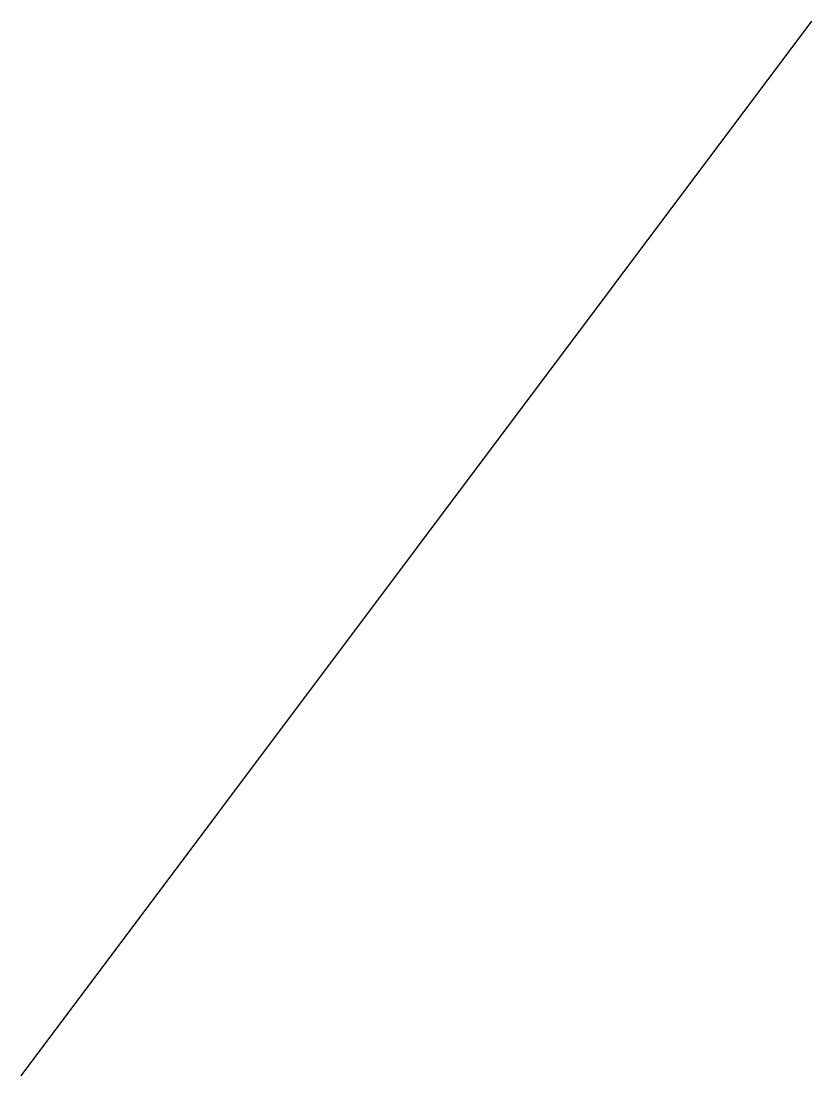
# Model space of a CAD drawing. Header units: metres. Extents: x 0 to 3, y 0 to 4.
import ezdxf

# ---------------------------------------------------------------- set-up
doc = ezdxf.new("R2010")
doc.units = ezdxf.units.M
doc.layers.add('VIGAS', color=7, linetype='Continuous')

msp = doc.modelspace()

# ---------------------------------------------------------------- linework, layer by layer
at = {"layer": 'VIGAS'}
msp.add_line((0, 0), (3, 4), dxfattribs=at)

doc.saveas('drawing.dxf')
